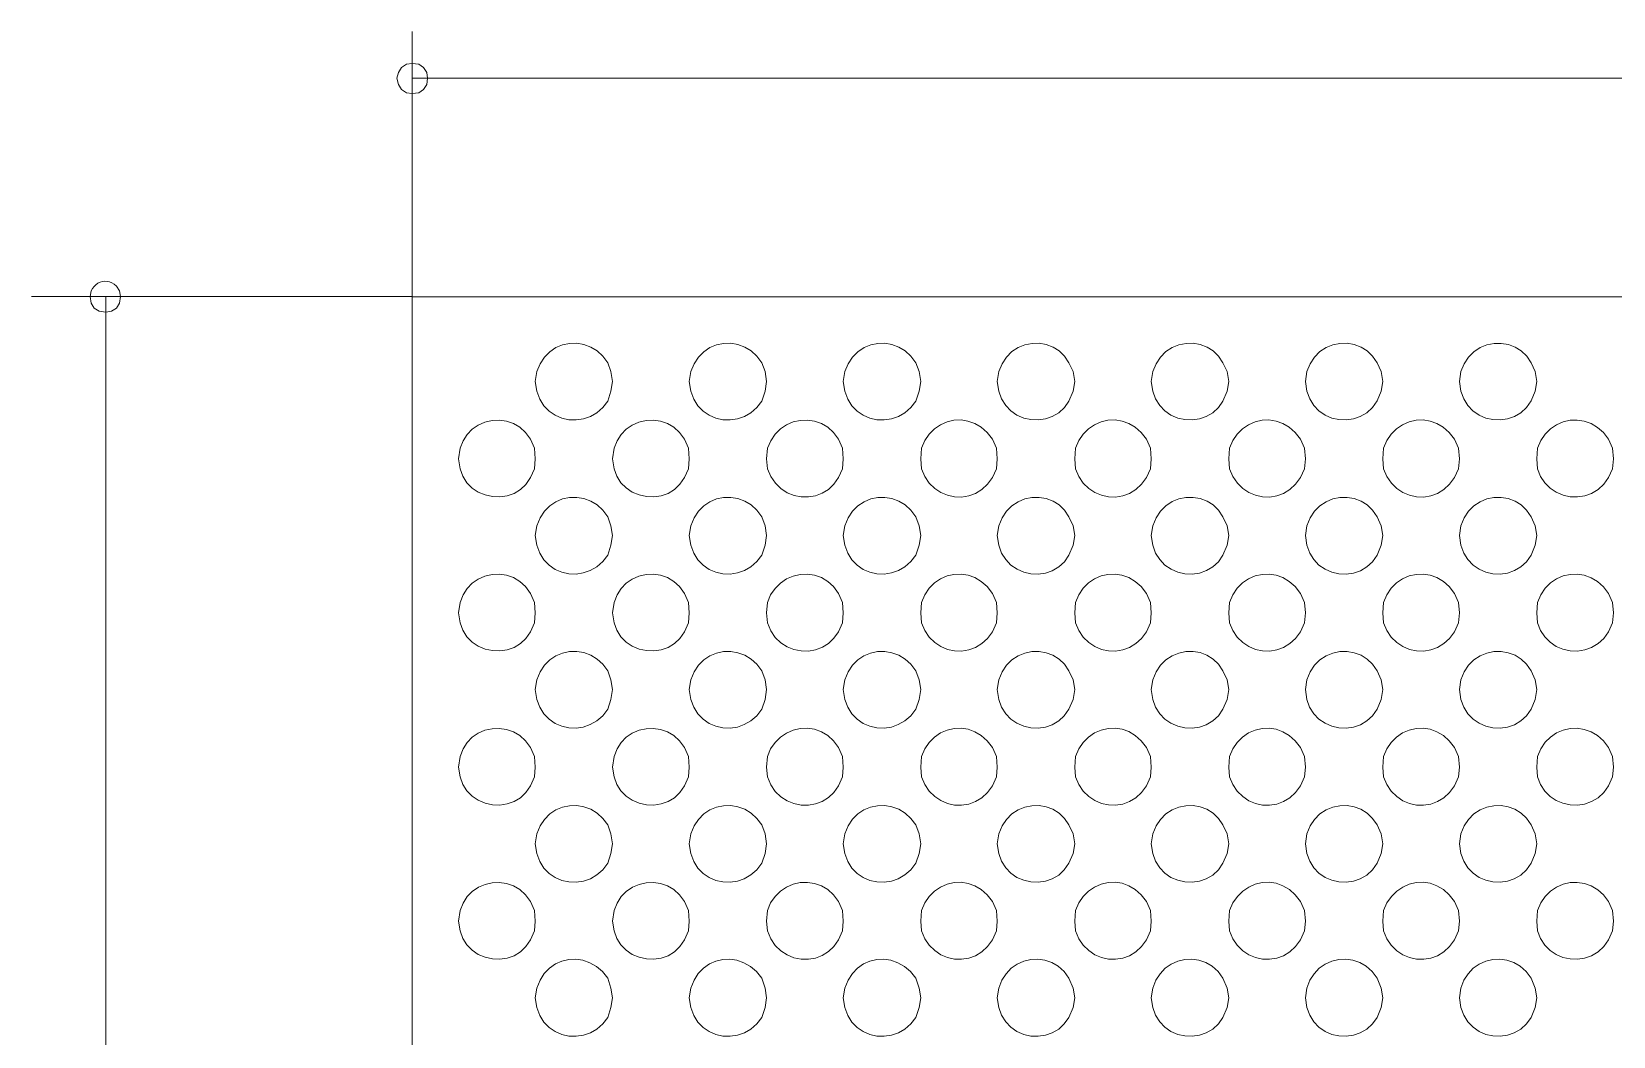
# Model space of a CAD drawing. Extents: x 0 to 243, y -13 to 276.
# Drawn here: x 76.5 to 127.4, y 236.3 to 268.6 of the extents above; entities that cross this region are included whole.
import ezdxf

# ---------------------------------------------------------------- set-up
doc = ezdxf.new("R2010")
doc.units = 0
doc.layers.add('GEOMETRY', color=7, linetype='Continuous')

msp = doc.modelspace()

# ---------------------------------------------------------------- linework, layer by layer
at = {"layer": 'GEOMETRY', "lineweight": 13}
for points in [[(88.77, 260.039), (88.77, 268.56)], [(88.77, 267.067), (238.379, 267.067)], [(88.77, 260.039), (76.528, 260.039)], [(78.913, 260.039), (78.913, 110.427)], [(88.769, 260.038), (88.769, 110.427)], [(238.38, 110.427), (238.38, 260.038), (88.77, 260.038)]]:
    msp.add_lwpolyline(points, dxfattribs=at)
for points in [[(89.267, 267.067), (89.242, 267.25), (89.136, 267.407), (88.98, 267.511), (88.77, 267.538), (88.586, 267.511), (88.429, 267.407), (88.325, 267.25), (88.271, 267.067), (88.325, 266.856), (88.429, 266.7), (88.586, 266.593), (88.77, 266.569), (88.98, 266.593), (89.136, 266.7), (89.242, 266.856), (89.267, 267.067)], [(79.384, 260.039), (79.358, 260.222), (79.253, 260.38), (79.182, 260.44), (79.107, 260.484), (79.031, 260.515), (78.954, 260.531), (78.878, 260.534), (78.803, 260.525), (78.73, 260.503), (78.661, 260.469), (78.597, 260.423), (78.538, 260.366), (78.486, 260.299), (78.441, 260.222), (78.414, 260.039), (78.441, 259.83), (78.545, 259.673), (78.703, 259.568), (78.912, 259.542), (79.096, 259.568), (79.253, 259.673), (79.358, 259.83), (79.384, 260.039)], [(95.218, 257.312), (95.165, 257.628), (95.062, 257.915), (94.905, 258.126), (94.721, 258.294), (94.515, 258.419), (94.294, 258.501), (94.066, 258.539), (93.835, 258.536), (93.61, 258.489), (93.395, 258.401), (93.199, 258.27), (93.026, 258.098), (92.885, 257.883), (92.78, 257.628), (92.727, 257.312), (92.78, 256.998), (92.873, 256.744), (93.007, 256.531), (93.174, 256.357), (93.368, 256.224), (93.583, 256.133), (93.81, 256.083), (94.044, 256.075), (94.277, 256.11), (94.502, 256.187), (94.712, 256.308), (94.902, 256.473), (95.062, 256.683), (95.165, 256.998), (95.218, 257.312)], [(100.173, 257.312), (100.121, 257.628), (100.016, 257.916), (99.86, 258.127), (99.676, 258.295), (99.47, 258.419), (99.249, 258.501), (99.021, 258.539), (98.79, 258.536), (98.564, 258.489), (98.35, 258.401), (98.153, 258.27), (97.981, 258.098), (97.84, 257.884), (97.735, 257.628), (97.682, 257.312), (97.735, 256.999), (97.828, 256.745), (97.961, 256.531), (98.129, 256.358), (98.323, 256.225), (98.537, 256.133), (98.765, 256.083), (98.999, 256.075), (99.232, 256.11), (99.457, 256.187), (99.667, 256.308), (99.856, 256.473), (100.016, 256.683), (100.121, 256.999), (100.173, 257.312)], [(105.128, 257.312), (105.076, 257.628), (104.971, 257.916), (104.814, 258.127), (104.63, 258.295), (104.425, 258.419), (104.204, 258.501), (103.976, 258.539), (103.745, 258.536), (103.52, 258.489), (103.305, 258.401), (103.108, 258.27), (102.936, 258.098), (102.794, 257.884), (102.69, 257.628), (102.638, 257.312), (102.69, 256.999), (102.782, 256.745), (102.916, 256.532), (103.083, 256.358), (103.278, 256.225), (103.492, 256.134), (103.72, 256.083), (103.953, 256.075), (104.186, 256.11), (104.411, 256.187), (104.622, 256.308), (104.81, 256.473), (104.971, 256.683), (105.076, 256.999), (105.128, 257.312)], [(110.083, 257.312), (110.031, 257.628), (109.899, 257.916), (109.758, 258.127), (109.585, 258.294), (109.386, 258.419), (109.169, 258.5), (108.941, 258.539), (108.709, 258.536), (108.48, 258.49), (108.262, 258.401), (108.063, 258.271), (107.888, 258.098), (107.747, 257.884), (107.645, 257.628), (107.593, 257.312), (107.645, 256.999), (107.732, 256.749), (107.864, 256.537), (108.031, 256.364), (108.226, 256.23), (108.442, 256.137), (108.672, 256.085), (108.906, 256.075), (109.139, 256.107), (109.362, 256.183), (109.568, 256.304), (109.75, 256.47), (109.899, 256.683), (110.031, 256.999), (110.083, 257.312)], [(115.038, 257.313), (114.985, 257.628), (114.853, 257.916), (114.713, 258.127), (114.539, 258.294), (114.341, 258.419), (114.123, 258.5), (113.895, 258.539), (113.663, 258.536), (113.434, 258.49), (113.217, 258.401), (113.017, 258.271), (112.843, 258.098), (112.701, 257.884), (112.6, 257.628), (112.547, 257.313), (112.6, 256.999), (112.687, 256.749), (112.818, 256.537), (112.985, 256.364), (113.18, 256.23), (113.396, 256.137), (113.626, 256.085), (113.861, 256.075), (114.094, 256.107), (114.317, 256.183), (114.523, 256.304), (114.704, 256.47), (114.853, 256.683), (114.985, 256.999), (115.038, 257.313)], [(119.992, 257.313), (119.939, 257.628), (119.808, 257.916), (119.667, 258.127), (119.493, 258.295), (119.294, 258.419), (119.077, 258.501), (118.849, 258.54), (118.617, 258.536), (118.389, 258.49), (118.171, 258.401), (117.972, 258.271), (117.798, 258.098), (117.656, 257.884), (117.554, 257.628), (117.502, 257.313), (117.554, 256.999), (117.642, 256.749), (117.773, 256.537), (117.94, 256.364), (118.135, 256.23), (118.351, 256.137), (118.58, 256.085), (118.815, 256.074), (119.048, 256.107), (119.271, 256.183), (119.477, 256.304), (119.659, 256.471), (119.808, 256.684), (119.939, 256.999), (119.992, 257.313)], [(124.947, 257.313), (124.893, 257.628), (124.763, 257.916), (124.622, 258.126), (124.449, 258.294), (124.25, 258.418), (124.033, 258.5), (123.805, 258.538), (123.573, 258.535), (123.344, 258.489), (123.126, 258.401), (122.927, 258.27), (122.752, 258.098), (122.611, 257.884), (122.509, 257.628), (122.456, 257.313), (122.509, 256.999), (122.597, 256.749), (122.728, 256.537), (122.895, 256.364), (123.09, 256.23), (123.306, 256.137), (123.535, 256.085), (123.77, 256.074), (124.003, 256.107), (124.226, 256.183), (124.432, 256.304), (124.614, 256.471), (124.763, 256.684), (124.893, 256.999), (124.947, 257.313)], [(92.728, 254.823), (92.703, 255.163), (92.571, 255.452), (92.417, 255.67), (92.233, 255.839), (92.026, 255.96), (91.802, 256.037), (91.571, 256.069), (91.338, 256.058), (91.111, 256.005), (90.897, 255.912), (90.703, 255.78), (90.537, 255.61), (90.406, 255.404), (90.317, 255.163), (90.264, 254.823), (90.317, 254.507), (90.4, 254.264), (90.529, 254.056), (90.697, 253.886), (90.895, 253.755), (91.116, 253.663), (91.349, 253.612), (91.588, 253.602), (91.824, 253.636), (92.049, 253.713), (92.254, 253.835), (92.431, 254.004), (92.571, 254.219), (92.703, 254.507), (92.728, 254.823)], [(97.682, 254.824), (97.657, 255.164), (97.525, 255.453), (97.372, 255.67), (97.188, 255.839), (96.981, 255.961), (96.758, 256.037), (96.526, 256.069), (96.293, 256.058), (96.066, 256.005), (95.852, 255.912), (95.658, 255.78), (95.492, 255.611), (95.361, 255.405), (95.271, 255.164), (95.218, 254.824), (95.271, 254.507), (95.354, 254.264), (95.484, 254.057), (95.652, 253.887), (95.85, 253.756), (96.07, 253.664), (96.304, 253.612), (96.543, 253.603), (96.779, 253.636), (97.004, 253.714), (97.208, 253.836), (97.385, 254.005), (97.525, 254.22), (97.657, 254.507), (97.682, 254.824)], [(102.637, 254.824), (102.612, 255.164), (102.48, 255.453), (102.324, 255.669), (102.14, 255.838), (101.934, 255.961), (101.713, 256.038), (101.484, 256.071), (101.253, 256.062), (101.027, 256.01), (100.813, 255.918), (100.616, 255.786), (100.444, 255.616), (100.303, 255.408), (100.199, 255.164), (100.173, 254.824), (100.199, 254.507), (100.307, 254.252), (100.453, 254.038), (100.631, 253.866), (100.833, 253.736), (101.053, 253.648), (101.283, 253.602), (101.516, 253.598), (101.745, 253.637), (101.964, 253.719), (102.164, 253.843), (102.338, 254.01), (102.48, 254.22), (102.612, 254.507), (102.637, 254.824)], [(107.592, 254.824), (107.566, 255.164), (107.435, 255.453), (107.268, 255.67), (107.078, 255.839), (106.87, 255.962), (106.65, 256.04), (106.425, 256.074), (106.199, 256.064), (105.978, 256.013), (105.768, 255.921), (105.576, 255.788), (105.405, 255.618), (105.263, 255.409), (105.154, 255.164), (105.128, 254.824), (105.154, 254.507), (105.262, 254.256), (105.406, 254.044), (105.58, 253.872), (105.777, 253.741), (105.991, 253.651), (106.217, 253.602), (106.446, 253.596), (106.673, 253.632), (106.892, 253.713), (107.096, 253.837), (107.279, 254.006), (107.435, 254.22), (107.566, 254.507), (107.592, 254.824)], [(112.547, 254.822), (112.522, 255.164), (112.39, 255.453), (112.222, 255.67), (112.032, 255.84), (111.824, 255.963), (111.605, 256.04), (111.379, 256.074), (111.153, 256.064), (110.932, 256.013), (110.723, 255.92), (110.53, 255.788), (110.36, 255.617), (110.217, 255.409), (110.109, 255.164), (110.083, 254.822), (110.109, 254.507), (110.216, 254.256), (110.36, 254.045), (110.533, 253.873), (110.731, 253.741), (110.945, 253.651), (111.17, 253.602), (111.399, 253.595), (111.627, 253.632), (111.846, 253.712), (112.05, 253.836), (112.234, 254.005), (112.39, 254.219), (112.522, 254.507), (112.547, 254.822)], [(117.502, 254.823), (117.476, 255.163), (117.345, 255.452), (117.177, 255.669), (116.986, 255.839), (116.778, 255.962), (116.559, 256.04), (116.333, 256.073), (116.108, 256.064), (115.887, 256.013), (115.678, 255.92), (115.485, 255.788), (115.314, 255.617), (115.172, 255.409), (115.063, 255.163), (115.038, 254.823), (115.063, 254.507), (115.171, 254.256), (115.315, 254.045), (115.489, 253.873), (115.686, 253.741), (115.9, 253.651), (116.126, 253.603), (116.355, 253.596), (116.583, 253.633), (116.802, 253.713), (117.006, 253.837), (117.189, 254.006), (117.345, 254.219), (117.476, 254.507), (117.502, 254.823)], [(122.456, 254.823), (122.431, 255.164), (122.299, 255.453), (122.132, 255.67), (121.941, 255.84), (121.734, 255.963), (121.514, 256.04), (121.288, 256.074), (121.062, 256.064), (120.841, 256.013), (120.632, 255.92), (120.439, 255.788), (120.268, 255.617), (120.126, 255.409), (120.018, 255.164), (119.992, 254.823), (120.018, 254.507), (120.125, 254.256), (120.269, 254.045), (120.443, 253.873), (120.64, 253.741), (120.855, 253.651), (121.081, 253.603), (121.31, 253.596), (121.538, 253.633), (121.757, 253.713), (121.961, 253.837), (122.144, 254.006), (122.299, 254.219), (122.431, 254.507), (122.456, 254.823)], [(127.411, 254.824), (127.385, 255.164), (127.254, 255.453), (127.092, 255.668), (126.904, 255.836), (126.696, 255.958), (126.474, 256.036), (126.246, 256.071), (126.016, 256.063), (125.792, 256.013), (125.579, 255.922), (125.385, 255.79), (125.215, 255.62), (125.075, 255.411), (124.973, 255.164), (124.947, 254.824), (124.973, 254.507), (125.069, 254.26), (125.206, 254.05), (125.377, 253.879), (125.574, 253.747), (125.792, 253.656), (126.021, 253.606), (126.256, 253.598), (126.488, 253.633), (126.711, 253.712), (126.918, 253.836), (127.101, 254.005), (127.254, 254.22), (127.385, 254.507), (127.411, 254.824)], [(95.218, 252.359), (95.165, 252.673), (95.062, 252.963), (94.904, 253.174), (94.718, 253.342), (94.512, 253.466), (94.291, 253.548), (94.063, 253.586), (93.833, 253.581), (93.607, 253.534), (93.394, 253.445), (93.198, 253.314), (93.026, 253.142), (92.885, 252.928), (92.78, 252.673), (92.727, 252.359), (92.78, 252.045), (92.875, 251.79), (93.01, 251.576), (93.177, 251.402), (93.371, 251.269), (93.585, 251.177), (93.811, 251.127), (94.043, 251.119), (94.275, 251.154), (94.5, 251.232), (94.71, 251.354), (94.9, 251.519), (95.062, 251.73), (95.165, 252.045), (95.218, 252.359)], [(100.173, 252.359), (100.121, 252.673), (100.016, 252.963), (99.858, 253.174), (99.673, 253.342), (99.467, 253.466), (99.246, 253.547), (99.018, 253.586), (98.787, 253.581), (98.562, 253.534), (98.348, 253.445), (98.152, 253.315), (97.981, 253.142), (97.839, 252.928), (97.735, 252.673), (97.682, 252.359), (97.735, 252.045), (97.829, 251.791), (97.963, 251.577), (98.13, 251.403), (98.324, 251.269), (98.538, 251.178), (98.765, 251.127), (98.998, 251.12), (99.231, 251.154), (99.456, 251.232), (99.666, 251.354), (99.855, 251.519), (100.016, 251.73), (100.121, 252.045), (100.173, 252.359)], [(105.128, 252.359), (105.076, 252.673), (104.971, 252.961), (104.814, 253.172), (104.629, 253.34), (104.424, 253.465), (104.203, 253.547), (103.975, 253.586), (103.745, 253.582), (103.52, 253.535), (103.305, 253.446), (103.109, 253.316), (102.936, 253.143), (102.794, 252.929), (102.69, 252.673), (102.638, 252.359), (102.69, 252.045), (102.783, 251.791), (102.917, 251.577), (103.084, 251.403), (103.279, 251.27), (103.493, 251.178), (103.721, 251.127), (103.954, 251.119), (104.187, 251.154), (104.412, 251.232), (104.622, 251.353), (104.811, 251.519), (104.971, 251.73), (105.076, 252.045), (105.128, 252.359)], [(110.083, 252.36), (110.031, 252.673), (109.899, 252.961), (109.758, 253.172), (109.584, 253.34), (109.385, 253.464), (109.168, 253.546), (108.94, 253.585), (108.708, 253.581), (108.48, 253.535), (108.262, 253.446), (108.063, 253.316), (107.888, 253.143), (107.747, 252.929), (107.645, 252.673), (107.593, 252.36), (107.645, 252.045), (107.733, 251.794), (107.864, 251.582), (108.031, 251.409), (108.227, 251.275), (108.443, 251.181), (108.672, 251.129), (108.907, 251.119), (109.14, 251.151), (109.363, 251.228), (109.569, 251.349), (109.75, 251.516), (109.899, 251.73), (110.031, 252.045), (110.083, 252.36)], [(115.038, 252.36), (114.985, 252.673), (114.853, 252.961), (114.712, 253.172), (114.538, 253.34), (114.339, 253.465), (114.122, 253.547), (113.894, 253.585), (113.662, 253.582), (113.434, 253.535), (113.216, 253.447), (113.017, 253.316), (112.843, 253.143), (112.701, 252.929), (112.6, 252.673), (112.547, 252.36), (112.6, 252.045), (112.687, 251.794), (112.818, 251.582), (112.985, 251.409), (113.181, 251.275), (113.397, 251.181), (113.627, 251.129), (113.862, 251.119), (114.094, 251.152), (114.318, 251.229), (114.524, 251.35), (114.704, 251.517), (114.853, 251.731), (114.985, 252.045), (115.038, 252.36)], [(119.992, 252.36), (119.939, 252.673), (119.808, 252.961), (119.666, 253.172), (119.492, 253.34), (119.293, 253.465), (119.076, 253.547), (118.848, 253.586), (118.616, 253.582), (118.389, 253.535), (118.171, 253.446), (117.972, 253.316), (117.798, 253.143), (117.656, 252.928), (117.554, 252.673), (117.502, 252.36), (117.554, 252.045), (117.642, 251.794), (117.774, 251.582), (117.941, 251.408), (118.137, 251.274), (118.352, 251.181), (118.582, 251.129), (118.816, 251.119), (119.049, 251.152), (119.272, 251.228), (119.478, 251.35), (119.659, 251.517), (119.808, 251.731), (119.939, 252.045), (119.992, 252.36)], [(124.947, 252.36), (124.893, 252.673), (124.763, 252.961), (124.621, 253.172), (124.447, 253.34), (124.247, 253.465), (124.03, 253.547), (123.802, 253.586), (123.571, 253.582), (123.343, 253.535), (123.126, 253.446), (122.927, 253.316), (122.753, 253.143), (122.611, 252.928), (122.509, 252.673), (122.456, 252.36), (122.509, 252.045), (122.597, 251.794), (122.729, 251.582), (122.896, 251.408), (123.091, 251.275), (123.307, 251.181), (123.537, 251.129), (123.771, 251.119), (124.004, 251.152), (124.227, 251.229), (124.433, 251.35), (124.614, 251.517), (124.763, 251.731), (124.893, 252.045), (124.947, 252.36)], [(92.728, 249.869), (92.703, 250.208), (92.571, 250.498), (92.418, 250.715), (92.233, 250.884), (92.026, 251.005), (91.803, 251.082), (91.571, 251.114), (91.338, 251.103), (91.11, 251.05), (90.896, 250.957), (90.703, 250.825), (90.537, 250.656), (90.406, 250.45), (90.317, 250.208), (90.264, 249.869), (90.317, 249.554), (90.399, 249.31), (90.528, 249.102), (90.696, 248.932), (90.895, 248.8), (91.115, 248.708), (91.349, 248.657), (91.588, 248.647), (91.824, 248.681), (92.049, 248.758), (92.254, 248.881), (92.431, 249.05), (92.571, 249.265), (92.703, 249.554), (92.728, 249.869)], [(97.682, 249.869), (97.657, 250.208), (97.525, 250.498), (97.372, 250.715), (97.188, 250.884), (96.981, 251.006), (96.757, 251.082), (96.525, 251.114), (96.292, 251.103), (96.065, 251.05), (95.851, 250.957), (95.657, 250.825), (95.491, 250.655), (95.36, 250.449), (95.271, 250.208), (95.218, 249.869), (95.271, 249.554), (95.353, 249.31), (95.483, 249.103), (95.651, 248.933), (95.849, 248.801), (96.069, 248.709), (96.303, 248.657), (96.543, 248.648), (96.779, 248.681), (97.004, 248.758), (97.209, 248.881), (97.385, 249.049), (97.525, 249.265), (97.657, 249.554), (97.682, 249.869)], [(102.637, 249.869), (102.612, 250.208), (102.48, 250.498), (102.325, 250.714), (102.141, 250.883), (101.935, 251.005), (101.714, 251.082), (101.484, 251.115), (101.253, 251.106), (101.026, 251.054), (100.811, 250.962), (100.614, 250.83), (100.442, 250.66), (100.302, 250.452), (100.199, 250.208), (100.173, 249.869), (100.199, 249.554), (100.306, 249.298), (100.451, 249.084), (100.629, 248.912), (100.832, 248.782), (101.052, 248.693), (101.283, 248.648), (101.517, 248.644), (101.747, 248.683), (101.965, 248.764), (102.165, 248.888), (102.339, 249.055), (102.48, 249.265), (102.612, 249.554), (102.637, 249.869)], [(107.592, 249.869), (107.566, 250.208), (107.435, 250.498), (107.268, 250.715), (107.078, 250.884), (106.871, 251.007), (106.651, 251.085), (106.425, 251.118), (106.199, 251.109), (105.978, 251.057), (105.768, 250.965), (105.575, 250.833), (105.405, 250.662), (105.262, 250.453), (105.154, 250.208), (105.128, 249.869), (105.154, 249.554), (105.261, 249.303), (105.404, 249.09), (105.578, 248.918), (105.775, 248.787), (105.99, 248.696), (106.216, 248.648), (106.446, 248.642), (106.674, 248.678), (106.893, 248.758), (107.097, 248.883), (107.28, 249.051), (107.435, 249.265), (107.566, 249.554), (107.592, 249.869)], [(112.547, 249.869), (112.522, 250.208), (112.39, 250.498), (112.223, 250.715), (112.032, 250.884), (111.824, 251.007), (111.604, 251.085), (111.379, 251.118), (111.152, 251.109), (110.931, 251.057), (110.722, 250.965), (110.529, 250.833), (110.359, 250.662), (110.217, 250.453), (110.109, 250.208), (110.083, 249.869), (110.109, 249.555), (110.215, 249.304), (110.358, 249.091), (110.532, 248.919), (110.729, 248.787), (110.944, 248.697), (111.17, 248.648), (111.4, 248.642), (111.628, 248.678), (111.847, 248.758), (112.051, 248.882), (112.234, 249.051), (112.39, 249.265), (112.522, 249.555), (112.547, 249.869)], [(117.502, 249.868), (117.476, 250.208), (117.345, 250.498), (117.177, 250.715), (116.987, 250.884), (116.779, 251.007), (116.559, 251.085), (116.334, 251.118), (116.108, 251.109), (115.887, 251.057), (115.677, 250.965), (115.484, 250.833), (115.314, 250.662), (115.171, 250.453), (115.063, 250.208), (115.038, 249.868), (115.063, 249.554), (115.17, 249.303), (115.313, 249.09), (115.487, 248.918), (115.685, 248.787), (115.899, 248.696), (116.125, 248.647), (116.355, 248.641), (116.583, 248.678), (116.802, 248.758), (117.006, 248.882), (117.189, 249.05), (117.345, 249.264), (117.476, 249.554), (117.502, 249.868)], [(122.456, 249.869), (122.431, 250.208), (122.299, 250.498), (122.132, 250.715), (121.942, 250.884), (121.734, 251.007), (121.515, 251.085), (121.289, 251.118), (121.062, 251.109), (120.841, 251.057), (120.631, 250.965), (120.438, 250.833), (120.267, 250.662), (120.125, 250.453), (120.018, 250.208), (119.992, 249.869), (120.018, 249.554), (120.124, 249.303), (120.267, 249.091), (120.441, 248.918), (120.639, 248.787), (120.854, 248.696), (121.079, 248.648), (121.31, 248.641), (121.538, 248.678), (121.757, 248.758), (121.962, 248.882), (122.144, 249.051), (122.299, 249.265), (122.431, 249.554), (122.456, 249.869)], [(127.411, 249.869), (127.385, 250.208), (127.254, 250.498), (127.093, 250.712), (126.905, 250.88), (126.697, 251.003), (126.475, 251.081), (126.246, 251.115), (126.016, 251.107), (125.791, 251.057), (125.579, 250.966), (125.384, 250.834), (125.214, 250.664), (125.075, 250.455), (124.973, 250.208), (124.947, 249.869), (124.973, 249.554), (125.067, 249.307), (125.203, 249.097), (125.374, 248.926), (125.572, 248.794), (125.79, 248.702), (126.02, 248.652), (126.255, 248.644), (126.489, 248.679), (126.712, 248.757), (126.919, 248.881), (127.102, 249.05), (127.254, 249.265), (127.385, 249.554), (127.411, 249.869)], [(95.218, 247.404), (95.165, 247.718), (95.062, 248.008), (94.904, 248.219), (94.719, 248.386), (94.512, 248.51), (94.291, 248.592), (94.063, 248.63), (93.833, 248.625), (93.607, 248.579), (93.393, 248.49), (93.197, 248.359), (93.025, 248.186), (92.884, 247.973), (92.78, 247.718), (92.727, 247.404), (92.78, 247.09), (92.875, 246.836), (93.009, 246.622), (93.176, 246.448), (93.37, 246.315), (93.584, 246.223), (93.81, 246.173), (94.043, 246.165), (94.275, 246.2), (94.5, 246.278), (94.711, 246.399), (94.9, 246.565), (95.062, 246.775), (95.165, 247.09), (95.218, 247.404)], [(100.173, 247.404), (100.121, 247.718), (100.016, 248.008), (99.859, 248.219), (99.673, 248.386), (99.467, 248.51), (99.246, 248.591), (99.018, 248.629), (98.787, 248.625), (98.562, 248.578), (98.348, 248.489), (98.152, 248.359), (97.98, 248.186), (97.839, 247.973), (97.735, 247.718), (97.682, 247.404), (97.735, 247.09), (97.83, 246.836), (97.964, 246.622), (98.131, 246.448), (98.325, 246.315), (98.539, 246.223), (98.765, 246.173), (98.998, 246.166), (99.23, 246.2), (99.455, 246.278), (99.665, 246.4), (99.855, 246.565), (100.016, 246.775), (100.121, 247.09), (100.173, 247.404)], [(105.128, 247.404), (105.076, 247.718), (104.971, 248.008), (104.813, 248.219), (104.628, 248.386), (104.422, 248.51), (104.201, 248.591), (103.973, 248.63), (103.743, 248.625), (103.517, 248.579), (103.303, 248.49), (103.107, 248.359), (102.935, 248.187), (102.794, 247.973), (102.69, 247.718), (102.638, 247.404), (102.69, 247.09), (102.784, 246.836), (102.918, 246.622), (103.086, 246.448), (103.28, 246.315), (103.493, 246.224), (103.72, 246.173), (103.953, 246.166), (104.185, 246.2), (104.409, 246.278), (104.62, 246.399), (104.809, 246.565), (104.971, 246.775), (105.076, 247.09), (105.128, 247.404)], [(110.083, 247.404), (110.031, 247.717), (109.899, 248.007), (109.757, 248.218), (109.583, 248.386), (109.383, 248.51), (109.166, 248.591), (108.938, 248.629), (108.706, 248.625), (108.477, 248.579), (108.26, 248.49), (108.061, 248.359), (107.887, 248.187), (107.746, 247.973), (107.645, 247.717), (107.593, 247.404), (107.645, 247.089), (107.733, 246.84), (107.864, 246.628), (108.031, 246.455), (108.226, 246.321), (108.442, 246.228), (108.671, 246.175), (108.905, 246.165), (109.138, 246.197), (109.361, 246.274), (109.567, 246.395), (109.749, 246.561), (109.899, 246.774), (110.031, 247.089), (110.083, 247.404)], [(115.038, 247.404), (114.985, 247.717), (114.853, 248.007), (114.711, 248.219), (114.537, 248.386), (114.338, 248.51), (114.12, 248.592), (113.892, 248.63), (113.66, 248.626), (113.432, 248.579), (113.214, 248.49), (113.015, 248.359), (112.842, 248.187), (112.701, 247.973), (112.6, 247.717), (112.547, 247.404), (112.6, 247.089), (112.687, 246.84), (112.818, 246.628), (112.985, 246.455), (113.18, 246.321), (113.396, 246.227), (113.626, 246.175), (113.861, 246.165), (114.094, 246.198), (114.317, 246.274), (114.523, 246.395), (114.704, 246.562), (114.853, 246.775), (114.985, 247.089), (115.038, 247.404)], [(119.992, 247.404), (119.939, 247.717), (119.808, 248.005), (119.666, 248.217), (119.492, 248.385), (119.293, 248.51), (119.076, 248.591), (118.848, 248.63), (118.616, 248.626), (118.388, 248.58), (118.171, 248.491), (117.972, 248.36), (117.798, 248.188), (117.656, 247.973), (117.554, 247.717), (117.502, 247.404), (117.554, 247.089), (117.641, 246.84), (117.772, 246.628), (117.939, 246.455), (118.135, 246.321), (118.351, 246.228), (118.58, 246.175), (118.815, 246.165), (119.048, 246.198), (119.272, 246.274), (119.478, 246.395), (119.659, 246.562), (119.808, 246.775), (119.939, 247.089), (119.992, 247.404)], [(124.947, 247.404), (124.893, 247.718), (124.763, 248.005), (124.621, 248.217), (124.447, 248.385), (124.248, 248.51), (124.031, 248.591), (123.803, 248.63), (123.571, 248.626), (123.343, 248.58), (123.126, 248.491), (122.927, 248.361), (122.753, 248.188), (122.611, 247.974), (122.509, 247.718), (122.456, 247.404), (122.509, 247.089), (122.597, 246.839), (122.729, 246.627), (122.896, 246.454), (123.092, 246.32), (123.308, 246.226), (123.537, 246.174), (123.772, 246.164), (124.004, 246.197), (124.227, 246.274), (124.433, 246.395), (124.614, 246.562), (124.763, 246.775), (124.893, 247.089), (124.947, 247.404)], [(92.728, 244.914), (92.703, 245.253), (92.571, 245.542), (92.418, 245.759), (92.234, 245.928), (92.027, 246.05), (91.804, 246.126), (91.572, 246.158), (91.339, 246.147), (91.111, 246.095), (90.897, 246.002), (90.703, 245.87), (90.537, 245.701), (90.406, 245.495), (90.317, 245.253), (90.264, 244.914), (90.317, 244.599), (90.399, 244.355), (90.528, 244.147), (90.696, 243.977), (90.894, 243.845), (91.115, 243.753), (91.349, 243.702), (91.588, 243.693), (91.824, 243.726), (92.049, 243.803), (92.254, 243.926), (92.431, 244.094), (92.571, 244.31), (92.703, 244.599), (92.728, 244.914)], [(97.682, 244.914), (97.657, 245.253), (97.525, 245.542), (97.373, 245.759), (97.189, 245.928), (96.982, 246.05), (96.759, 246.126), (96.527, 246.158), (96.294, 246.147), (96.067, 246.095), (95.852, 246.002), (95.658, 245.87), (95.492, 245.7), (95.36, 245.494), (95.271, 245.253), (95.218, 244.914), (95.271, 244.599), (95.354, 244.355), (95.484, 244.147), (95.652, 243.977), (95.85, 243.845), (96.07, 243.753), (96.303, 243.702), (96.542, 243.692), (96.777, 243.726), (97.002, 243.803), (97.207, 243.926), (97.384, 244.094), (97.525, 244.31), (97.657, 244.599), (97.682, 244.914)], [(102.637, 244.914), (102.612, 245.253), (102.48, 245.542), (102.325, 245.758), (102.141, 245.927), (101.936, 246.05), (101.715, 246.127), (101.485, 246.16), (101.254, 246.15), (101.027, 246.099), (100.812, 246.007), (100.615, 245.875), (100.443, 245.705), (100.302, 245.497), (100.199, 245.253), (100.173, 244.914), (100.199, 244.599), (100.306, 244.344), (100.451, 244.13), (100.629, 243.958), (100.831, 243.828), (101.051, 243.739), (101.281, 243.693), (101.515, 243.689), (101.745, 243.728), (101.963, 243.809), (102.164, 243.933), (102.338, 244.1), (102.48, 244.31), (102.612, 244.599), (102.637, 244.914)], [(107.592, 244.914), (107.566, 245.253), (107.435, 245.542), (107.269, 245.759), (107.079, 245.928), (106.872, 246.051), (106.652, 246.129), (106.426, 246.163), (106.2, 246.154), (105.979, 246.102), (105.769, 246.01), (105.576, 245.878), (105.405, 245.707), (105.263, 245.499), (105.154, 245.253), (105.128, 244.914), (105.154, 244.6), (105.261, 244.349), (105.404, 244.137), (105.578, 243.964), (105.775, 243.833), (105.989, 243.742), (106.215, 243.693), (106.444, 243.687), (106.672, 243.723), (106.892, 243.803), (107.096, 243.927), (107.279, 244.096), (107.435, 244.31), (107.566, 244.6), (107.592, 244.914)], [(112.547, 244.914), (112.522, 245.253), (112.39, 245.542), (112.223, 245.759), (112.033, 245.929), (111.825, 246.052), (111.606, 246.13), (111.38, 246.164), (111.154, 246.154), (110.933, 246.103), (110.723, 246.01), (110.53, 245.878), (110.359, 245.707), (110.217, 245.499), (110.109, 245.253), (110.083, 244.914), (110.109, 244.6), (110.215, 244.349), (110.358, 244.137), (110.532, 243.965), (110.729, 243.833), (110.943, 243.743), (111.168, 243.694), (111.398, 243.687), (111.626, 243.723), (111.845, 243.803), (112.05, 243.927), (112.234, 244.096), (112.39, 244.31), (112.522, 244.6), (112.547, 244.914)], [(117.502, 244.914), (117.476, 245.253), (117.345, 245.542), (117.178, 245.759), (116.987, 245.928), (116.78, 246.051), (116.56, 246.129), (116.335, 246.163), (116.109, 246.154), (115.888, 246.102), (115.678, 246.01), (115.485, 245.878), (115.314, 245.707), (115.172, 245.499), (115.063, 245.253), (115.038, 244.914), (115.063, 244.599), (115.17, 244.348), (115.313, 244.136), (115.487, 243.964), (115.684, 243.832), (115.899, 243.742), (116.124, 243.693), (116.353, 243.686), (116.581, 243.723), (116.8, 243.802), (117.005, 243.927), (117.188, 244.096), (117.345, 244.31), (117.476, 244.599), (117.502, 244.914)], [(122.456, 244.914), (122.431, 245.253), (122.299, 245.542), (122.133, 245.759), (121.943, 245.928), (121.736, 246.051), (121.516, 246.129), (121.29, 246.163), (121.064, 246.153), (120.843, 246.102), (120.632, 246.01), (120.439, 245.878), (120.268, 245.707), (120.126, 245.498), (120.018, 245.253), (119.992, 244.914), (120.018, 244.599), (120.124, 244.348), (120.267, 244.136), (120.441, 243.964), (120.638, 243.832), (120.853, 243.742), (121.078, 243.693), (121.308, 243.686), (121.536, 243.723), (121.756, 243.802), (121.96, 243.927), (122.143, 244.096), (122.299, 244.31), (122.431, 244.599), (122.456, 244.914)], [(127.411, 244.914), (127.385, 245.253), (127.254, 245.542), (127.093, 245.757), (126.905, 245.925), (126.697, 246.047), (126.476, 246.126), (126.247, 246.16), (126.017, 246.152), (125.792, 246.102), (125.579, 246.011), (125.384, 245.879), (125.214, 245.709), (125.075, 245.5), (124.973, 245.253), (124.947, 244.914), (124.973, 244.599), (125.068, 244.352), (125.205, 244.142), (125.376, 243.97), (125.573, 243.838), (125.79, 243.747), (126.02, 243.697), (126.255, 243.688), (126.487, 243.723), (126.711, 243.802), (126.918, 243.925), (127.101, 244.095), (127.254, 244.31), (127.385, 244.599), (127.411, 244.914)], [(95.218, 242.448), (95.165, 242.762), (95.062, 243.052), (94.905, 243.263), (94.72, 243.431), (94.514, 243.555), (94.293, 243.636), (94.064, 243.675), (93.834, 243.671), (93.608, 243.624), (93.394, 243.535), (93.197, 243.404), (93.025, 243.232), (92.884, 243.018), (92.78, 242.762), (92.727, 242.448), (92.78, 242.134), (92.875, 241.881), (93.009, 241.666), (93.177, 241.493), (93.371, 241.36), (93.585, 241.268), (93.812, 241.218), (94.044, 241.21), (94.277, 241.245), (94.501, 241.323), (94.712, 241.444), (94.901, 241.61), (95.062, 241.819), (95.165, 242.134), (95.218, 242.448)], [(100.173, 242.448), (100.121, 242.762), (100.016, 243.052), (99.859, 243.263), (99.675, 243.431), (99.469, 243.555), (99.248, 243.637), (99.019, 243.675), (98.789, 243.671), (98.563, 243.624), (98.349, 243.536), (98.152, 243.405), (97.98, 243.232), (97.839, 243.018), (97.735, 242.762), (97.682, 242.448), (97.735, 242.134), (97.829, 241.881), (97.963, 241.666), (98.131, 241.493), (98.325, 241.36), (98.539, 241.268), (98.765, 241.218), (98.998, 241.21), (99.23, 241.245), (99.455, 241.323), (99.666, 241.444), (99.855, 241.61), (100.016, 241.819), (100.121, 242.134), (100.173, 242.448)], [(105.128, 242.449), (105.076, 242.762), (104.971, 243.052), (104.814, 243.263), (104.629, 243.431), (104.424, 243.555), (104.203, 243.636), (103.975, 243.675), (103.744, 243.671), (103.519, 243.625), (103.304, 243.536), (103.108, 243.405), (102.935, 243.233), (102.794, 243.018), (102.69, 242.762), (102.638, 242.449), (102.69, 242.134), (102.784, 241.881), (102.918, 241.667), (103.085, 241.493), (103.279, 241.36), (103.493, 241.268), (103.72, 241.218), (103.953, 241.21), (104.185, 241.245), (104.409, 241.323), (104.62, 241.444), (104.809, 241.61), (104.971, 241.819), (105.076, 242.134), (105.128, 242.449)], [(110.083, 242.449), (110.031, 242.762), (109.899, 243.052), (109.757, 243.263), (109.583, 243.431), (109.383, 243.555), (109.165, 243.636), (108.937, 243.674), (108.705, 243.67), (108.477, 243.624), (108.26, 243.535), (108.061, 243.404), (107.887, 243.232), (107.746, 243.018), (107.645, 242.762), (107.593, 242.449), (107.645, 242.134), (107.733, 241.885), (107.864, 241.673), (108.031, 241.5), (108.226, 241.366), (108.442, 241.273), (108.671, 241.22), (108.906, 241.21), (109.139, 241.243), (109.362, 241.319), (109.568, 241.44), (109.749, 241.607), (109.899, 241.82), (110.031, 242.134), (110.083, 242.449)], [(115.038, 242.449), (114.985, 242.762), (114.853, 243.052), (114.711, 243.264), (114.537, 243.431), (114.338, 243.555), (114.12, 243.637), (113.892, 243.675), (113.66, 243.671), (113.432, 243.624), (113.214, 243.535), (113.015, 243.404), (112.842, 243.232), (112.701, 243.018), (112.6, 242.762), (112.547, 242.449), (112.6, 242.134), (112.687, 241.885), (112.818, 241.674), (112.985, 241.5), (113.18, 241.367), (113.396, 241.273), (113.625, 241.221), (113.86, 241.21), (114.093, 241.243), (114.316, 241.319), (114.523, 241.441), (114.704, 241.607), (114.853, 241.82), (114.985, 242.134), (115.038, 242.449)], [(119.992, 242.449), (119.939, 242.762), (119.808, 243.052), (119.665, 243.264), (119.49, 243.431), (119.291, 243.555), (119.073, 243.637), (118.845, 243.675), (118.614, 243.671), (118.386, 243.624), (118.169, 243.535), (117.97, 243.404), (117.797, 243.232), (117.656, 243.018), (117.554, 242.762), (117.502, 242.449), (117.554, 242.134), (117.642, 241.885), (117.774, 241.673), (117.941, 241.5), (118.136, 241.366), (118.352, 241.273), (118.58, 241.22), (118.815, 241.21), (119.047, 241.243), (119.27, 241.319), (119.476, 241.44), (119.658, 241.607), (119.808, 241.82), (119.939, 242.134), (119.992, 242.449)], [(124.947, 242.449), (124.893, 242.763), (124.763, 243.053), (124.62, 243.265), (124.445, 243.432), (124.246, 243.556), (124.028, 243.637), (123.8, 243.676), (123.569, 243.671), (123.341, 243.624), (123.124, 243.536), (122.925, 243.405), (122.752, 243.232), (122.611, 243.018), (122.509, 242.763), (122.456, 242.449), (122.509, 242.135), (122.597, 241.886), (122.729, 241.674), (122.896, 241.5), (123.091, 241.366), (123.307, 241.273), (123.535, 241.22), (123.77, 241.21), (124.002, 241.243), (124.225, 241.319), (124.431, 241.44), (124.613, 241.607), (124.763, 241.82), (124.893, 242.135), (124.947, 242.449)], [(92.728, 239.958), (92.703, 240.3), (92.571, 240.587), (92.418, 240.804), (92.234, 240.973), (92.027, 241.095), (91.804, 241.172), (91.573, 241.204), (91.34, 241.193), (91.113, 241.141), (90.899, 241.048), (90.705, 240.917), (90.538, 240.747), (90.407, 240.541), (90.317, 240.3), (90.264, 239.958), (90.317, 239.644), (90.399, 239.4), (90.528, 239.192), (90.696, 239.022), (90.894, 238.89), (91.115, 238.798), (91.349, 238.747), (91.588, 238.737), (91.824, 238.771), (92.049, 238.848), (92.254, 238.97), (92.431, 239.139), (92.571, 239.354), (92.703, 239.644), (92.728, 239.958)], [(97.682, 239.958), (97.657, 240.3), (97.525, 240.587), (97.373, 240.804), (97.189, 240.973), (96.983, 241.095), (96.76, 241.171), (96.528, 241.204), (96.295, 241.193), (96.068, 241.141), (95.853, 241.048), (95.659, 240.917), (95.493, 240.747), (95.361, 240.541), (95.271, 240.3), (95.218, 239.958), (95.271, 239.644), (95.354, 239.4), (95.484, 239.192), (95.652, 239.022), (95.85, 238.89), (96.07, 238.798), (96.303, 238.747), (96.542, 238.737), (96.778, 238.771), (97.002, 238.848), (97.207, 238.97), (97.384, 239.139), (97.525, 239.354), (97.657, 239.644), (97.682, 239.958)], [(102.637, 239.958), (102.612, 240.3), (102.48, 240.587), (102.325, 240.803), (102.141, 240.972), (101.936, 241.095), (101.715, 241.172), (101.486, 241.206), (101.254, 241.196), (101.028, 241.145), (100.813, 241.053), (100.616, 240.921), (100.443, 240.751), (100.302, 240.544), (100.199, 240.3), (100.173, 239.958), (100.199, 239.644), (100.306, 239.389), (100.451, 239.175), (100.629, 239.003), (100.831, 238.873), (101.051, 238.784), (101.281, 238.738), (101.515, 238.734), (101.745, 238.773), (101.963, 238.854), (102.164, 238.978), (102.338, 239.145), (102.48, 239.355), (102.612, 239.644), (102.637, 239.958)], [(107.592, 239.958), (107.566, 240.3), (107.435, 240.587), (107.269, 240.804), (107.079, 240.973), (106.872, 241.096), (106.653, 241.174), (106.427, 241.208), (106.201, 241.199), (105.98, 241.148), (105.77, 241.056), (105.577, 240.925), (105.406, 240.754), (105.263, 240.546), (105.154, 240.3), (105.128, 239.958), (105.154, 239.645), (105.261, 239.394), (105.404, 239.182), (105.578, 239.01), (105.775, 238.878), (105.989, 238.788), (106.215, 238.739), (106.444, 238.732), (106.672, 238.768), (106.892, 238.848), (107.096, 238.972), (107.279, 239.141), (107.435, 239.355), (107.566, 239.645), (107.592, 239.958)], [(112.547, 239.958), (112.522, 240.3), (112.39, 240.587), (112.223, 240.804), (112.033, 240.973), (111.826, 241.097), (111.606, 241.175), (111.381, 241.209), (111.155, 241.199), (110.934, 241.148), (110.724, 241.056), (110.531, 240.924), (110.36, 240.754), (110.218, 240.545), (110.109, 240.3), (110.083, 239.958), (110.109, 239.645), (110.215, 239.394), (110.358, 239.182), (110.532, 239.01), (110.729, 238.878), (110.943, 238.787), (111.168, 238.738), (111.398, 238.732), (111.626, 238.768), (111.845, 238.848), (112.05, 238.972), (112.234, 239.141), (112.39, 239.355), (112.522, 239.645), (112.547, 239.958)], [(117.502, 239.958), (117.476, 240.3), (117.345, 240.587), (117.178, 240.804), (116.988, 240.973), (116.78, 241.097), (116.561, 241.175), (116.336, 241.209), (116.11, 241.199), (115.89, 241.148), (115.68, 241.056), (115.487, 240.924), (115.316, 240.754), (115.172, 240.545), (115.063, 240.3), (115.038, 239.958), (115.063, 239.644), (115.17, 239.393), (115.313, 239.181), (115.487, 239.009), (115.684, 238.878), (115.899, 238.787), (116.124, 238.738), (116.353, 238.731), (116.581, 238.768), (116.8, 238.848), (117.005, 238.971), (117.188, 239.14), (117.345, 239.354), (117.476, 239.644), (117.502, 239.958)], [(122.456, 239.958), (122.431, 240.3), (122.299, 240.587), (122.132, 240.804), (121.943, 240.974), (121.735, 241.097), (121.516, 241.175), (121.29, 241.209), (121.064, 241.199), (120.844, 241.148), (120.634, 241.056), (120.44, 240.924), (120.27, 240.753), (120.127, 240.545), (120.018, 240.3), (119.992, 239.958), (120.018, 239.644), (120.124, 239.393), (120.267, 239.181), (120.441, 239.009), (120.638, 238.877), (120.853, 238.787), (121.079, 238.738), (121.309, 238.731), (121.537, 238.767), (121.756, 238.847), (121.961, 238.971), (122.144, 239.14), (122.299, 239.354), (122.431, 239.644), (122.456, 239.958)], [(127.411, 239.958), (127.385, 240.3), (127.254, 240.587), (127.093, 240.802), (126.906, 240.97), (126.698, 241.092), (126.477, 241.171), (126.248, 241.205), (126.018, 241.197), (125.793, 241.147), (125.58, 241.056), (125.385, 240.925), (125.215, 240.755), (125.075, 240.546), (124.973, 240.3), (124.947, 239.958), (124.973, 239.644), (125.068, 239.397), (125.205, 239.187), (125.376, 239.015), (125.573, 238.884), (125.79, 238.792), (126.02, 238.742), (126.255, 238.734), (126.487, 238.768), (126.711, 238.847), (126.918, 238.97), (127.101, 239.139), (127.254, 239.354), (127.385, 239.644), (127.411, 239.958)], [(95.218, 237.493), (95.165, 237.807), (95.062, 238.123), (94.891, 238.334), (94.697, 238.501), (94.485, 238.622), (94.263, 238.7), (94.035, 238.735), (93.808, 238.726), (93.587, 238.676), (93.378, 238.583), (93.187, 238.45), (93.02, 238.276), (92.882, 238.061), (92.78, 237.807), (92.727, 237.493), (92.78, 237.179), (92.875, 236.926), (93.009, 236.712), (93.176, 236.538), (93.37, 236.405), (93.584, 236.313), (93.811, 236.263), (94.044, 236.255), (94.276, 236.29), (94.501, 236.368), (94.712, 236.489), (94.901, 236.655), (95.062, 236.864), (95.165, 237.179), (95.218, 237.493)], [(100.173, 237.494), (100.121, 237.807), (100.016, 238.123), (99.846, 238.334), (99.651, 238.5), (99.44, 238.622), (99.218, 238.7), (98.99, 238.734), (98.762, 238.726), (98.541, 238.675), (98.332, 238.583), (98.141, 238.45), (97.974, 238.276), (97.837, 238.061), (97.735, 237.807), (97.682, 237.494), (97.735, 237.179), (97.829, 236.925), (97.963, 236.711), (98.131, 236.538), (98.325, 236.405), (98.539, 236.313), (98.766, 236.263), (98.999, 236.255), (99.231, 236.29), (99.456, 236.368), (99.666, 236.489), (99.855, 236.655), (100.016, 236.864), (100.121, 237.179), (100.173, 237.494)], [(105.128, 237.494), (105.076, 237.807), (104.971, 238.123), (104.798, 238.334), (104.604, 238.501), (104.393, 238.622), (104.171, 238.7), (103.943, 238.734), (103.717, 238.726), (103.497, 238.675), (103.288, 238.583), (103.098, 238.449), (102.931, 238.275), (102.793, 238.061), (102.69, 237.807), (102.638, 237.494), (102.69, 237.179), (102.784, 236.926), (102.918, 236.712), (103.086, 236.538), (103.28, 236.405), (103.493, 236.313), (103.72, 236.263), (103.953, 236.256), (104.185, 236.29), (104.41, 236.368), (104.62, 236.49), (104.809, 236.655), (104.971, 236.865), (105.076, 237.179), (105.128, 237.494)], [(110.083, 237.494), (110.031, 237.807), (109.899, 238.123), (109.739, 238.338), (109.553, 238.506), (109.346, 238.628), (109.125, 238.704), (108.897, 238.736), (108.667, 238.724), (108.444, 238.671), (108.233, 238.576), (108.041, 238.442), (107.875, 238.268), (107.74, 238.056), (107.645, 237.807), (107.593, 237.494), (107.645, 237.179), (107.733, 236.93), (107.864, 236.718), (108.031, 236.545), (108.226, 236.411), (108.442, 236.318), (108.671, 236.265), (108.906, 236.255), (109.139, 236.288), (109.362, 236.364), (109.568, 236.485), (109.749, 236.652), (109.899, 236.865), (110.031, 237.179), (110.083, 237.494)], [(115.038, 237.494), (114.985, 237.807), (114.853, 238.123), (114.694, 238.338), (114.507, 238.506), (114.3, 238.628), (114.079, 238.704), (113.851, 238.736), (113.622, 238.724), (113.398, 238.671), (113.187, 238.576), (112.995, 238.442), (112.829, 238.268), (112.695, 238.056), (112.6, 237.807), (112.547, 237.494), (112.6, 237.179), (112.687, 236.93), (112.818, 236.718), (112.985, 236.545), (113.18, 236.412), (113.396, 236.318), (113.625, 236.266), (113.86, 236.255), (114.093, 236.288), (114.316, 236.364), (114.523, 236.485), (114.704, 236.652), (114.853, 236.865), (114.985, 237.179), (115.038, 237.494)], [(119.992, 237.494), (119.939, 237.808), (119.808, 238.123), (119.648, 238.339), (119.461, 238.506), (119.254, 238.628), (119.033, 238.704), (118.805, 238.736), (118.576, 238.725), (118.353, 238.671), (118.142, 238.576), (117.951, 238.442), (117.784, 238.268), (117.65, 238.057), (117.554, 237.808), (117.502, 237.494), (117.554, 237.179), (117.642, 236.93), (117.774, 236.718), (117.941, 236.545), (118.136, 236.412), (118.351, 236.318), (118.58, 236.266), (118.814, 236.255), (119.047, 236.288), (119.27, 236.364), (119.476, 236.485), (119.658, 236.652), (119.808, 236.865), (119.939, 237.179), (119.992, 237.494)], [(124.947, 237.494), (124.893, 237.808), (124.763, 238.123), (124.603, 238.339), (124.416, 238.506), (124.208, 238.628), (123.987, 238.704), (123.759, 238.736), (123.531, 238.725), (123.308, 238.671), (123.097, 238.576), (122.905, 238.442), (122.739, 238.268), (122.605, 238.057), (122.509, 237.808), (122.456, 237.494), (122.509, 237.18), (122.597, 236.931), (122.729, 236.719), (122.896, 236.546), (123.091, 236.412), (123.306, 236.318), (123.535, 236.266), (123.769, 236.255), (124.002, 236.288), (124.225, 236.364), (124.431, 236.485), (124.613, 236.652), (124.763, 236.865), (124.893, 237.18), (124.947, 237.494)]]:
    msp.add_lwpolyline(points, close=True, dxfattribs=at)

doc.saveas('drawing.dxf')
